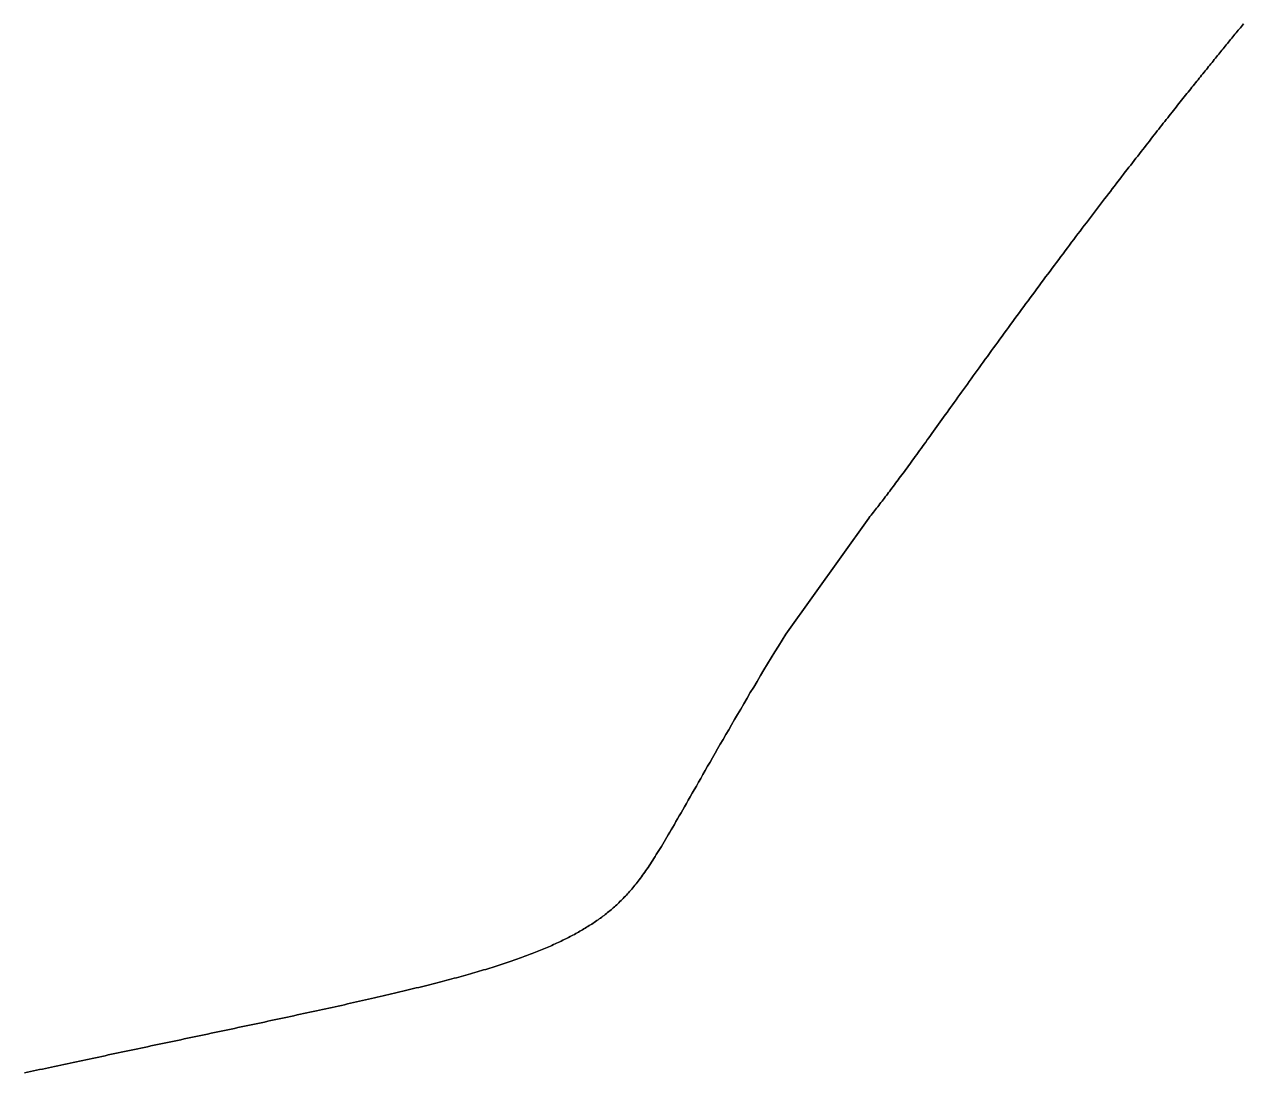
# Model space of a CAD drawing. Header units: inches. Extents: x 130170 to 284068, y 377793 to 804530.
# Drawn here: x 250033.44 to 250075.43, y 750626.12 to 750662.2 of the extents above; entities that cross this region are included whole.
import ezdxf

# ---------------------------------------------------------------- set-up
doc = ezdxf.new("R2010")
doc.units = ezdxf.units.IN
doc.header["$MEASUREMENT"] = 0
doc.layers.add('muni_il', color=7, linetype='Continuous')

msp = doc.modelspace()

# ---------------------------------------------------------------- linework, layer by layer
at = {"layer": 'muni_il'}
for points in [[(250075.435, 750662.226), (250075.397, 750662.181), (250075.36, 750662.135), (250075.322, 750662.09), (250075.285, 750662.044), (250075.248, 750661.999), (250075.21, 750661.953), (250075.173, 750661.908), (250075.136, 750661.862), (250075.099, 750661.817), (250075.062, 750661.772), (250075.025, 750661.726), (250074.987, 750661.681), (250074.95, 750661.635), (250074.913, 750661.59), (250074.876, 750661.544), (250074.839, 750661.499), (250074.801, 750661.453), (250074.764, 750661.407), (250074.727, 750661.361), (250074.689, 750661.315), (250074.652, 750661.269), (250074.614, 750661.223), (250074.576, 750661.176), (250074.538, 750661.13), (250074.5, 750661.083), (250074.462, 750661.036), (250074.424, 750660.989), (250074.385, 750660.941), (250074.347, 750660.894), (250074.308, 750660.846), (250074.269, 750660.798), (250074.23, 750660.749), (250074.19, 750660.7), (250074.151, 750660.652), (250074.111, 750660.602), (250074.071, 750660.553), (250074.031, 750660.503), (250073.99, 750660.452), (250073.949, 750660.402), (250073.908, 750660.351), (250073.867, 750660.299), (250073.825, 750660.248), (250073.783, 750660.196), (250073.741, 750660.143), (250073.699, 750660.09), (250073.656, 750660.037), (250073.613, 750659.983), (250073.569, 750659.929), (250073.526, 750659.874), (250073.481, 750659.819), (250073.437, 750659.763), (250073.392, 750659.707), (250073.347, 750659.65), (250073.301, 750659.593), (250073.255, 750659.535), (250073.208, 750659.477), (250073.162, 750659.418), (250073.115, 750659.359), (250073.067, 750659.299), (250073.019, 750659.238), (250072.97, 750659.177), (250072.921, 750659.115), (250072.872, 750659.053), (250072.822, 750658.99), (250072.772, 750658.927), (250072.721, 750658.863), (250072.67, 750658.798), (250072.619, 750658.733), (250072.566, 750658.667), (250072.514, 750658.6), (250072.461, 750658.533), (250072.407, 750658.465), (250072.354, 750658.396), (250072.299, 750658.327), (250072.244, 750658.257), (250072.189, 750658.186), (250072.133, 750658.115), (250072.076, 750658.043), (250072.02, 750657.97), (250071.962, 750657.896), (250071.904, 750657.822), (250071.846, 750657.747), (250071.787, 750657.672), (250071.728, 750657.595), (250071.668, 750657.519), (250071.607, 750657.441), (250071.547, 750657.362), (250071.485, 750657.283), (250071.423, 750657.204), (250071.361, 750657.123), (250071.298, 750657.042), (250071.235, 750656.96), (250071.171, 750656.877), (250071.107, 750656.794), (250071.042, 750656.71), (250070.977, 750656.625), (250070.911, 750656.54), (250070.845, 750656.454), (250070.779, 750656.367), (250070.712, 750656.28), (250070.644, 750656.192), (250070.576, 750656.103), (250070.508, 750656.014), (250070.439, 750655.924), (250070.37, 750655.833), (250070.301, 750655.742), (250070.231, 750655.65), (250070.16, 750655.558), (250070.09, 750655.465), (250070.019, 750655.372), (250069.947, 750655.277), (250069.876, 750655.183), (250069.804, 750655.088), (250069.731, 750654.992), (250069.659, 750654.896), (250069.586, 750654.799), (250069.512, 750654.702), (250069.439, 750654.604), (250069.365, 750654.507), (250069.291, 750654.408), (250069.217, 750654.309), (250069.143, 750654.21), (250069.068, 750654.111), (250068.993, 750654.011), (250068.918, 750653.91), (250068.843, 750653.81), (250068.768, 750653.709), (250068.693, 750653.608), (250068.617, 750653.507), (250068.542, 750653.405), (250068.466, 750653.304), (250068.391, 750653.202), (250068.315, 750653.1), (250068.239, 750652.998), (250068.164, 750652.896), (250068.088, 750652.793), (250068.012, 750652.691), (250067.937, 750652.589), (250067.862, 750652.487), (250067.786, 750652.384), (250067.711, 750652.282), (250067.636, 750652.18), (250067.561, 750652.078), (250067.486, 750651.976), (250067.412, 750651.874), (250067.338, 750651.773), (250067.263, 750651.672), (250067.19, 750651.57), (250067.116, 750651.47), (250067.043, 750651.369), (250066.97, 750651.269), (250066.897, 750651.169), (250066.825, 750651.07), (250066.753, 750650.971), (250066.681, 750650.872), (250066.61, 750650.773), (250066.539, 750650.676), (250066.468, 750650.578), (250066.398, 750650.482), (250066.328, 750650.385), (250066.259, 750650.289), (250066.191, 750650.194), (250066.122, 750650.1), (250066.055, 750650.006), (250065.987, 750649.913), (250065.92, 750649.82), (250065.854, 750649.728), (250065.788, 750649.636), (250065.723, 750649.546), (250065.658, 750649.456), (250065.594, 750649.366), (250065.531, 750649.278), (250065.468, 750649.19), (250065.405, 750649.103), (250065.344, 750649.017), (250065.282, 750648.932), (250065.222, 750648.847), (250065.161, 750648.763), (250065.102, 750648.68), (250065.043, 750648.598), (250064.984, 750648.517), (250064.927, 750648.436), (250064.869, 750648.356), (250064.813, 750648.278), (250064.757, 750648.2), (250064.701, 750648.122), (250064.646, 750648.046), (250064.592, 750647.97), (250064.538, 750647.896), (250064.485, 750647.822), (250064.432, 750647.749), (250064.38, 750647.677), (250064.329, 750647.606), (250064.278, 750647.535), (250064.227, 750647.466), (250064.178, 750647.397), (250064.128, 750647.329), (250064.079, 750647.262), (250064.031, 750647.196), (250063.983, 750647.13), (250063.936, 750647.066), (250063.89, 750647.002), (250063.843, 750646.939), (250063.798, 750646.876), (250063.753, 750646.815), (250063.708, 750646.754), (250063.664, 750646.695), (250063.62, 750646.636), (250063.577, 750646.578), (250063.534, 750646.52), (250063.492, 750646.463), (250063.45, 750646.407), (250063.409, 750646.352), (250063.368, 750646.298), (250063.327, 750646.244), (250063.287, 750646.191), (250063.248, 750646.139), (250063.209, 750646.087), (250063.17, 750646.036), (250063.131, 750645.986), (250063.093, 750645.936), (250063.056, 750645.886), (250063.018, 750645.837), (250062.981, 750645.789), (250062.944, 750645.741), (250062.907, 750645.693), (250062.87, 750645.645), (250062.833, 750645.598), (250062.796, 750645.55), (250062.759, 750645.503), (250062.722, 750645.455), (250062.684, 750645.407), (250062.646, 750645.358), (250062.607, 750645.308), (250062.567, 750645.257), (250062.526, 750645.205), (250059.667, 750641.215), (250059.412, 750640.803), (250059.286, 750640.597), (250059.162, 750640.392), (250059.038, 750640.188), (250058.916, 750639.986), (250058.796, 750639.785), (250058.678, 750639.587), (250058.561, 750639.391), (250058.446, 750639.197), (250058.334, 750639.006), (250058.223, 750638.818), (250058.114, 750638.632), (250058.007, 750638.45), (250057.903, 750638.271), (250057.8, 750638.095), (250057.7, 750637.922), (250057.602, 750637.753), (250057.506, 750637.587), (250057.412, 750637.424), (250057.321, 750637.265), (250057.231, 750637.109), (250057.144, 750636.957), (250057.058, 750636.808), (250056.975, 750636.662), (250056.894, 750636.52), (250056.814, 750636.381), (250056.737, 750636.245), (250056.661, 750636.113), (250056.588, 750635.983), (250056.516, 750635.857), (250056.446, 750635.734), (250056.377, 750635.614), (250056.31, 750635.497), (250056.245, 750635.383), (250056.182, 750635.272), (250056.12, 750635.164), (250056.059, 750635.058), (250056, 750634.955), (250055.942, 750634.855), (250055.886, 750634.757), (250055.831, 750634.662), (250055.777, 750634.569), (250055.724, 750634.479), (250055.673, 750634.39), (250055.622, 750634.305), (250055.573, 750634.221), (250055.524, 750634.139), (250055.476, 750634.059), (250055.43, 750633.982), (250055.384, 750633.906), (250055.339, 750633.832), (250055.295, 750633.76), (250055.251, 750633.69), (250055.208, 750633.621), (250055.166, 750633.554), (250055.124, 750633.488), (250055.083, 750633.425), (250055.043, 750633.362), (250055.003, 750633.301), (250054.963, 750633.241), (250054.924, 750633.183), (250054.885, 750633.126), (250054.846, 750633.07), (250054.808, 750633.015), (250054.77, 750632.962), (250054.732, 750632.909), (250054.695, 750632.858), (250054.658, 750632.808), (250054.621, 750632.758), (250054.584, 750632.71), (250054.547, 750632.662), (250054.51, 750632.616), (250054.473, 750632.57), (250054.437, 750632.525), (250054.4, 750632.481), (250054.364, 750632.437), (250054.327, 750632.395), (250054.29, 750632.353), (250054.254, 750632.311), (250054.217, 750632.271), (250054.18, 750632.231), (250054.143, 750632.191), (250054.106, 750632.152), (250054.069, 750632.114), (250054.032, 750632.076), (250053.994, 750632.039), (250053.957, 750632.002), (250053.919, 750631.966), (250053.881, 750631.93), (250053.843, 750631.895), (250053.805, 750631.86), (250053.766, 750631.825), (250053.727, 750631.791), (250053.688, 750631.758), (250053.649, 750631.724), (250053.61, 750631.691), (250053.57, 750631.659), (250053.53, 750631.626), (250053.49, 750631.594), (250053.449, 750631.563), (250053.409, 750631.531), (250053.367, 750631.5), (250053.326, 750631.469), (250053.285, 750631.439), (250053.243, 750631.409), (250053.2, 750631.379), (250053.158, 750631.349), (250053.115, 750631.32), (250053.072, 750631.29), (250053.028, 750631.261), (250052.985, 750631.232), (250052.941, 750631.204), (250052.896, 750631.176), (250052.851, 750631.147), (250052.806, 750631.119), (250052.761, 750631.092), (250052.715, 750631.064), (250052.669, 750631.037), (250052.623, 750631.01), (250052.576, 750630.983), (250052.529, 750630.956), (250052.481, 750630.929), (250052.433, 750630.902), (250052.385, 750630.876), (250052.336, 750630.85), (250052.287, 750630.824), (250052.238, 750630.798), (250052.188, 750630.772), (250052.138, 750630.747), (250052.088, 750630.721), (250052.037, 750630.696), (250051.985, 750630.671), (250051.934, 750630.646), (250051.882, 750630.621), (250051.829, 750630.596), (250051.776, 750630.571), (250051.723, 750630.546), (250051.669, 750630.522), (250051.615, 750630.498), (250051.56, 750630.473), (250051.505, 750630.449), (250051.45, 750630.425), (250051.394, 750630.401), (250051.337, 750630.377), (250051.28, 750630.354), (250051.223, 750630.33), (250051.165, 750630.306), (250051.107, 750630.283), (250051.048, 750630.259), (250050.989, 750630.236), (250050.929, 750630.213), (250050.869, 750630.19), (250050.808, 750630.167), (250050.747, 750630.144), (250050.685, 750630.121), (250050.623, 750630.098), (250050.56, 750630.075), (250050.497, 750630.052), (250050.433, 750630.029), (250050.369, 750630.007), (250050.304, 750629.984), (250050.238, 750629.962), (250050.172, 750629.939), (250050.105, 750629.917), (250050.038, 750629.894), (250049.971, 750629.872), (250049.902, 750629.85), (250049.833, 750629.827), (250049.764, 750629.805), (250049.694, 750629.783), (250049.623, 750629.761), (250049.552, 750629.738), (250049.48, 750629.716), (250049.408, 750629.694), (250049.335, 750629.672), (250049.261, 750629.65), (250049.187, 750629.628), (250049.112, 750629.606), (250049.036, 750629.584), (250048.96, 750629.561), (250048.883, 750629.539), (250048.806, 750629.517), (250048.728, 750629.495), (250048.649, 750629.473), (250048.57, 750629.451), (250048.49, 750629.429), (250048.409, 750629.407), (250048.328, 750629.385), (250048.246, 750629.363), (250048.164, 750629.341), (250048.081, 750629.319), (250047.997, 750629.297), (250047.912, 750629.274), (250047.827, 750629.252), (250047.741, 750629.23), (250047.655, 750629.208), (250047.568, 750629.186), (250047.48, 750629.163), (250047.392, 750629.141), (250047.303, 750629.119), (250047.214, 750629.097), (250047.124, 750629.074), (250047.033, 750629.052), (250046.941, 750629.03), (250046.849, 750629.007), (250046.757, 750628.985), (250046.663, 750628.962), (250046.569, 750628.939), (250046.475, 750628.917), (250046.38, 750628.894), (250046.284, 750628.872), (250046.188, 750628.849), (250046.091, 750628.826), (250045.993, 750628.803), (250045.895, 750628.781), (250045.797, 750628.758), (250045.698, 750628.735), (250045.598, 750628.712), (250045.498, 750628.689), (250045.397, 750628.666), (250045.296, 750628.643), (250045.194, 750628.62), (250045.091, 750628.596), (250044.988, 750628.573), (250044.885, 750628.55), (250044.781, 750628.527), (250044.677, 750628.503), (250044.572, 750628.48), (250044.467, 750628.456), (250044.361, 750628.433), (250044.254, 750628.41), (250044.148, 750628.386), (250044.041, 750628.362), (250043.933, 750628.339), (250043.825, 750628.315), (250043.717, 750628.291), (250043.608, 750628.268), (250043.499, 750628.244), (250043.39, 750628.22), (250043.28, 750628.196), (250043.169, 750628.172), (250043.059, 750628.148), (250042.948, 750628.125), (250042.837, 750628.101), (250042.725, 750628.077), (250042.614, 750628.053), (250042.502, 750628.028), (250042.389, 750628.004), (250042.277, 750627.98), (250042.164, 750627.956), (250042.051, 750627.932), (250041.937, 750627.908), (250041.824, 750627.884), (250041.71, 750627.859), (250041.596, 750627.835), (250041.482, 750627.811), (250041.368, 750627.787), (250041.253, 750627.762), (250041.139, 750627.738), (250041.024, 750627.714), (250040.909, 750627.689), (250040.794, 750627.665), (250040.679, 750627.641), (250040.564, 750627.616), (250040.449, 750627.592), (250040.334, 750627.568), (250040.218, 750627.543), (250040.103, 750627.519), (250039.987, 750627.494), (250039.872, 750627.47), (250039.756, 750627.446), (250039.641, 750627.421), (250039.525, 750627.397), (250039.41, 750627.373), (250039.294, 750627.348), (250039.179, 750627.324), (250039.064, 750627.3), (250038.948, 750627.275), (250038.833, 750627.251), (250038.718, 750627.227), (250038.603, 750627.203), (250038.488, 750627.178), (250038.373, 750627.154), (250038.259, 750627.13), (250038.144, 750627.106), (250038.03, 750627.082), (250037.915, 750627.058), (250037.801, 750627.034), (250037.687, 750627.01), (250037.573, 750626.985), (250037.46, 750626.962), (250037.346, 750626.938), (250037.233, 750626.914), (250037.12, 750626.89), (250037.007, 750626.866), (250036.895, 750626.842), (250036.782, 750626.818), (250036.67, 750626.795), (250036.558, 750626.771), (250036.447, 750626.747), (250036.335, 750626.724), (250036.224, 750626.7), (250036.113, 750626.677), (250036.003, 750626.653), (250035.892, 750626.63), (250035.782, 750626.607), (250035.673, 750626.583), (250035.563, 750626.56), (250035.454, 750626.537), (250035.345, 750626.514), (250035.237, 750626.491), (250035.129, 750626.468), (250035.021, 750626.445), (250034.913, 750626.422), (250034.806, 750626.399), (250034.699, 750626.377), (250034.593, 750626.354), (250034.487, 750626.331), (250034.381, 750626.309), (250034.275, 750626.286), (250034.17, 750626.264), (250034.065, 750626.241), (250033.961, 750626.219), (250033.857, 750626.197), (250033.753, 750626.174), (250033.65, 750626.152), (250033.547, 750626.13), (250033.444, 750626.108)], [(250033.444, 750626.108), (250033.547, 750626.13), (250033.65, 750626.152), (250033.753, 750626.174), (250033.857, 750626.197), (250033.961, 750626.219), (250034.065, 750626.241), (250034.17, 750626.264), (250034.275, 750626.286), (250034.381, 750626.309), (250034.487, 750626.331), (250034.593, 750626.354), (250034.699, 750626.377), (250034.806, 750626.399), (250034.913, 750626.422), (250035.021, 750626.445), (250035.129, 750626.468), (250035.237, 750626.491), (250035.345, 750626.514), (250035.454, 750626.537), (250035.563, 750626.56), (250035.673, 750626.583), (250035.782, 750626.607), (250035.892, 750626.63), (250036.003, 750626.653), (250036.113, 750626.677), (250036.224, 750626.7), (250036.335, 750626.724), (250036.447, 750626.747), (250036.558, 750626.771), (250036.67, 750626.795), (250036.782, 750626.818), (250036.895, 750626.842), (250037.007, 750626.866), (250037.12, 750626.89), (250037.233, 750626.914), (250037.346, 750626.938), (250037.46, 750626.962), (250037.573, 750626.985), (250037.687, 750627.01), (250037.801, 750627.034), (250037.915, 750627.058), (250038.03, 750627.082), (250038.144, 750627.106), (250038.259, 750627.13), (250038.373, 750627.154), (250038.488, 750627.178), (250038.603, 750627.203), (250038.718, 750627.227), (250038.833, 750627.251), (250038.948, 750627.275), (250039.064, 750627.3), (250039.179, 750627.324), (250039.294, 750627.348), (250039.41, 750627.373), (250039.525, 750627.397), (250039.641, 750627.421), (250039.756, 750627.446), (250039.872, 750627.47), (250039.987, 750627.494), (250040.103, 750627.519), (250040.218, 750627.543), (250040.334, 750627.568), (250040.449, 750627.592), (250040.564, 750627.616), (250040.679, 750627.641), (250040.794, 750627.665), (250040.909, 750627.689), (250041.024, 750627.714), (250041.139, 750627.738), (250041.253, 750627.762), (250041.368, 750627.787), (250041.482, 750627.811), (250041.596, 750627.835), (250041.71, 750627.859), (250041.824, 750627.884), (250041.937, 750627.908), (250042.051, 750627.932), (250042.164, 750627.956), (250042.277, 750627.98), (250042.389, 750628.004), (250042.502, 750628.028), (250042.614, 750628.053), (250042.725, 750628.077), (250042.837, 750628.101), (250042.948, 750628.125), (250043.059, 750628.148), (250043.169, 750628.172), (250043.28, 750628.196), (250043.39, 750628.22), (250043.499, 750628.244), (250043.608, 750628.268), (250043.717, 750628.291), (250043.825, 750628.315), (250043.933, 750628.339), (250044.041, 750628.362), (250044.148, 750628.386), (250044.254, 750628.41), (250044.361, 750628.433), (250044.467, 750628.456), (250044.572, 750628.48), (250044.677, 750628.503), (250044.781, 750628.527), (250044.885, 750628.55), (250044.988, 750628.573), (250045.091, 750628.596), (250045.194, 750628.62), (250045.296, 750628.643), (250045.397, 750628.666), (250045.498, 750628.689), (250045.598, 750628.712), (250045.698, 750628.735), (250045.797, 750628.758), (250045.895, 750628.781), (250045.993, 750628.803), (250046.091, 750628.826), (250046.188, 750628.849), (250046.284, 750628.872), (250046.38, 750628.894), (250046.475, 750628.917), (250046.569, 750628.939), (250046.663, 750628.962), (250046.757, 750628.985), (250046.849, 750629.007), (250046.941, 750629.03), (250047.033, 750629.052), (250047.124, 750629.074), (250047.214, 750629.097), (250047.303, 750629.119), (250047.392, 750629.141), (250047.48, 750629.163), (250047.568, 750629.186), (250047.655, 750629.208), (250047.741, 750629.23), (250047.827, 750629.252), (250047.912, 750629.274), (250047.997, 750629.297), (250048.081, 750629.319), (250048.164, 750629.341), (250048.246, 750629.363), (250048.328, 750629.385), (250048.409, 750629.407), (250048.49, 750629.429), (250048.57, 750629.451), (250048.649, 750629.473), (250048.728, 750629.495), (250048.806, 750629.517), (250048.883, 750629.539), (250048.96, 750629.561), (250049.036, 750629.584), (250049.112, 750629.606), (250049.187, 750629.628), (250049.261, 750629.65), (250049.335, 750629.672), (250049.408, 750629.694), (250049.48, 750629.716), (250049.552, 750629.738), (250049.623, 750629.761), (250049.694, 750629.783), (250049.764, 750629.805), (250049.833, 750629.827), (250049.902, 750629.85), (250049.971, 750629.872), (250050.038, 750629.894), (250050.105, 750629.917), (250050.172, 750629.939), (250050.238, 750629.962), (250050.304, 750629.984), (250050.369, 750630.007), (250050.433, 750630.029), (250050.497, 750630.052), (250050.56, 750630.075), (250050.623, 750630.098), (250050.685, 750630.121), (250050.747, 750630.144), (250050.808, 750630.167), (250050.869, 750630.19), (250050.929, 750630.213), (250050.989, 750630.236), (250051.048, 750630.259), (250051.107, 750630.283), (250051.165, 750630.306), (250051.223, 750630.33), (250051.28, 750630.354), (250051.337, 750630.377), (250051.394, 750630.401), (250051.45, 750630.425), (250051.505, 750630.449), (250051.56, 750630.473), (250051.615, 750630.498), (250051.669, 750630.522), (250051.723, 750630.546), (250051.776, 750630.571), (250051.829, 750630.596), (250051.882, 750630.621), (250051.934, 750630.646), (250051.985, 750630.671), (250052.037, 750630.696), (250052.088, 750630.721), (250052.138, 750630.747), (250052.188, 750630.772), (250052.238, 750630.798), (250052.287, 750630.824), (250052.336, 750630.85), (250052.385, 750630.876), (250052.433, 750630.902), (250052.481, 750630.929), (250052.529, 750630.956), (250052.576, 750630.983), (250052.623, 750631.01), (250052.669, 750631.037), (250052.715, 750631.064), (250052.761, 750631.092), (250052.806, 750631.119), (250052.851, 750631.147), (250052.896, 750631.176), (250052.941, 750631.204), (250052.985, 750631.232), (250053.028, 750631.261), (250053.072, 750631.29), (250053.115, 750631.32), (250053.158, 750631.349), (250053.2, 750631.379), (250053.243, 750631.409), (250053.285, 750631.439), (250053.326, 750631.469), (250053.367, 750631.5), (250053.409, 750631.531), (250053.449, 750631.563), (250053.49, 750631.594), (250053.53, 750631.626), (250053.57, 750631.659), (250053.61, 750631.691), (250053.649, 750631.724), (250053.688, 750631.758), (250053.727, 750631.791), (250053.766, 750631.825), (250053.805, 750631.86), (250053.843, 750631.895), (250053.881, 750631.93), (250053.919, 750631.966), (250053.957, 750632.002), (250053.994, 750632.039), (250054.032, 750632.076), (250054.069, 750632.114), (250054.106, 750632.152), (250054.143, 750632.191), (250054.18, 750632.231), (250054.217, 750632.271), (250054.254, 750632.311), (250054.29, 750632.353), (250054.327, 750632.395), (250054.364, 750632.437), (250054.4, 750632.481), (250054.437, 750632.525), (250054.473, 750632.57), (250054.51, 750632.616), (250054.547, 750632.662), (250054.584, 750632.71), (250054.621, 750632.758), (250054.658, 750632.808), (250054.695, 750632.858), (250054.732, 750632.909), (250054.77, 750632.962), (250054.808, 750633.015), (250054.846, 750633.07), (250054.885, 750633.126), (250054.924, 750633.183), (250054.963, 750633.241), (250055.003, 750633.301), (250055.043, 750633.362), (250055.083, 750633.425), (250055.124, 750633.488), (250055.166, 750633.554), (250055.208, 750633.621), (250055.251, 750633.69), (250055.295, 750633.76), (250055.339, 750633.832), (250055.384, 750633.906), (250055.43, 750633.982), (250055.476, 750634.059), (250055.524, 750634.139), (250055.573, 750634.221), (250055.622, 750634.305), (250055.673, 750634.39), (250055.724, 750634.479), (250055.777, 750634.569), (250055.831, 750634.662), (250055.886, 750634.757), (250055.942, 750634.855), (250056, 750634.955), (250056.059, 750635.058), (250056.12, 750635.164), (250056.182, 750635.272), (250056.245, 750635.383), (250056.31, 750635.497), (250056.377, 750635.614), (250056.446, 750635.734), (250056.516, 750635.857), (250056.588, 750635.983), (250056.661, 750636.113), (250056.737, 750636.245), (250056.814, 750636.381), (250056.894, 750636.52), (250056.975, 750636.662), (250057.058, 750636.808), (250057.144, 750636.957), (250057.231, 750637.109), (250057.321, 750637.265), (250057.412, 750637.424), (250057.506, 750637.587), (250057.602, 750637.753), (250057.7, 750637.922), (250057.8, 750638.095), (250057.903, 750638.271), (250058.007, 750638.45), (250058.114, 750638.632), (250058.223, 750638.818), (250058.334, 750639.006), (250058.446, 750639.197), (250058.561, 750639.391), (250058.678, 750639.587), (250058.796, 750639.785), (250058.916, 750639.986), (250059.038, 750640.188), (250059.162, 750640.392), (250059.286, 750640.597), (250059.412, 750640.803), (250059.667, 750641.215), (250062.526, 750645.205), (250062.567, 750645.257), (250062.607, 750645.308), (250062.646, 750645.358), (250062.684, 750645.407), (250062.722, 750645.455), (250062.759, 750645.503), (250062.796, 750645.55), (250062.833, 750645.598), (250062.87, 750645.645), (250062.907, 750645.693), (250062.944, 750645.741), (250062.981, 750645.789), (250063.018, 750645.837), (250063.056, 750645.886), (250063.093, 750645.936), (250063.131, 750645.986), (250063.17, 750646.036), (250063.209, 750646.087), (250063.248, 750646.139), (250063.287, 750646.191), (250063.327, 750646.244), (250063.368, 750646.298), (250063.409, 750646.352), (250063.45, 750646.407), (250063.492, 750646.463), (250063.534, 750646.52), (250063.577, 750646.578), (250063.62, 750646.636), (250063.664, 750646.695), (250063.708, 750646.754), (250063.753, 750646.815), (250063.798, 750646.876), (250063.843, 750646.939), (250063.89, 750647.002), (250063.936, 750647.066), (250063.983, 750647.13), (250064.031, 750647.196), (250064.079, 750647.262), (250064.128, 750647.329), (250064.178, 750647.397), (250064.227, 750647.466), (250064.278, 750647.535), (250064.329, 750647.606), (250064.38, 750647.677), (250064.432, 750647.749), (250064.485, 750647.822), (250064.538, 750647.896), (250064.592, 750647.97), (250064.646, 750648.046), (250064.701, 750648.122), (250064.757, 750648.2), (250064.813, 750648.278), (250064.869, 750648.356), (250064.927, 750648.436), (250064.984, 750648.517), (250065.043, 750648.598), (250065.102, 750648.68), (250065.161, 750648.763), (250065.222, 750648.847), (250065.282, 750648.932), (250065.344, 750649.017), (250065.405, 750649.103), (250065.468, 750649.19), (250065.531, 750649.278), (250065.594, 750649.366), (250065.658, 750649.456), (250065.723, 750649.546), (250065.788, 750649.636), (250065.854, 750649.728), (250065.92, 750649.82), (250065.987, 750649.913), (250066.055, 750650.006), (250066.122, 750650.1), (250066.191, 750650.194), (250066.259, 750650.289), (250066.328, 750650.385), (250066.398, 750650.482), (250066.468, 750650.578), (250066.539, 750650.676), (250066.61, 750650.773), (250066.681, 750650.872), (250066.753, 750650.971), (250066.825, 750651.07), (250066.897, 750651.169), (250066.97, 750651.269), (250067.043, 750651.369), (250067.116, 750651.47), (250067.19, 750651.57), (250067.263, 750651.672), (250067.338, 750651.773), (250067.412, 750651.874), (250067.486, 750651.976), (250067.561, 750652.078), (250067.636, 750652.18), (250067.711, 750652.282), (250067.786, 750652.384), (250067.862, 750652.487), (250067.937, 750652.589), (250068.012, 750652.691), (250068.088, 750652.793), (250068.164, 750652.896), (250068.239, 750652.998), (250068.315, 750653.1), (250068.391, 750653.202), (250068.466, 750653.304), (250068.542, 750653.405), (250068.617, 750653.507), (250068.693, 750653.608), (250068.768, 750653.709), (250068.843, 750653.81), (250068.918, 750653.91), (250068.993, 750654.011), (250069.068, 750654.111), (250069.143, 750654.21), (250069.217, 750654.309), (250069.291, 750654.408), (250069.365, 750654.507), (250069.439, 750654.604), (250069.512, 750654.702), (250069.586, 750654.799), (250069.659, 750654.896), (250069.731, 750654.992), (250069.804, 750655.088), (250069.876, 750655.183), (250069.947, 750655.277), (250070.019, 750655.372), (250070.09, 750655.465), (250070.16, 750655.558), (250070.231, 750655.65), (250070.301, 750655.742), (250070.37, 750655.833), (250070.439, 750655.924), (250070.508, 750656.014), (250070.576, 750656.103), (250070.644, 750656.192), (250070.712, 750656.28), (250070.779, 750656.367), (250070.845, 750656.454), (250070.911, 750656.54), (250070.977, 750656.625), (250071.042, 750656.71), (250071.107, 750656.794), (250071.171, 750656.877), (250071.235, 750656.96), (250071.298, 750657.042), (250071.361, 750657.123), (250071.423, 750657.204), (250071.485, 750657.283), (250071.547, 750657.362), (250071.607, 750657.441), (250071.668, 750657.519), (250071.728, 750657.595), (250071.787, 750657.672), (250071.846, 750657.747), (250071.904, 750657.822), (250071.962, 750657.896), (250072.02, 750657.97), (250072.076, 750658.043), (250072.133, 750658.115), (250072.189, 750658.186), (250072.244, 750658.257), (250072.299, 750658.327), (250072.354, 750658.396), (250072.407, 750658.465), (250072.461, 750658.533), (250072.514, 750658.6), (250072.566, 750658.667), (250072.619, 750658.733), (250072.67, 750658.798), (250072.721, 750658.863), (250072.772, 750658.927), (250072.822, 750658.99), (250072.872, 750659.053), (250072.921, 750659.115), (250072.97, 750659.177), (250073.019, 750659.238), (250073.067, 750659.299), (250073.115, 750659.359), (250073.162, 750659.418), (250073.208, 750659.477), (250073.255, 750659.535), (250073.301, 750659.593), (250073.347, 750659.65), (250073.392, 750659.707), (250073.437, 750659.763), (250073.481, 750659.819), (250073.526, 750659.874), (250073.569, 750659.929), (250073.613, 750659.983), (250073.656, 750660.037), (250073.699, 750660.09), (250073.741, 750660.143), (250073.783, 750660.196), (250073.825, 750660.248), (250073.867, 750660.299), (250073.908, 750660.351), (250073.949, 750660.402), (250073.99, 750660.452), (250074.031, 750660.503), (250074.071, 750660.553), (250074.111, 750660.602), (250074.151, 750660.652), (250074.19, 750660.7), (250074.23, 750660.749), (250074.269, 750660.798), (250074.308, 750660.846), (250074.347, 750660.894), (250074.385, 750660.941), (250074.424, 750660.989), (250074.462, 750661.036), (250074.5, 750661.083), (250074.538, 750661.13), (250074.576, 750661.176), (250074.614, 750661.223), (250074.652, 750661.269), (250074.689, 750661.315), (250074.727, 750661.361), (250074.764, 750661.407), (250074.801, 750661.453), (250074.839, 750661.499), (250074.876, 750661.544), (250074.913, 750661.59), (250074.95, 750661.635), (250074.987, 750661.681), (250075.025, 750661.726), (250075.062, 750661.772), (250075.099, 750661.817), (250075.136, 750661.862), (250075.173, 750661.908), (250075.21, 750661.953), (250075.248, 750661.999), (250075.285, 750662.044), (250075.322, 750662.09), (250075.36, 750662.135), (250075.397, 750662.181), (250075.435, 750662.226)]]:
    msp.add_lwpolyline(points, dxfattribs=at)

doc.saveas('drawing.dxf')
